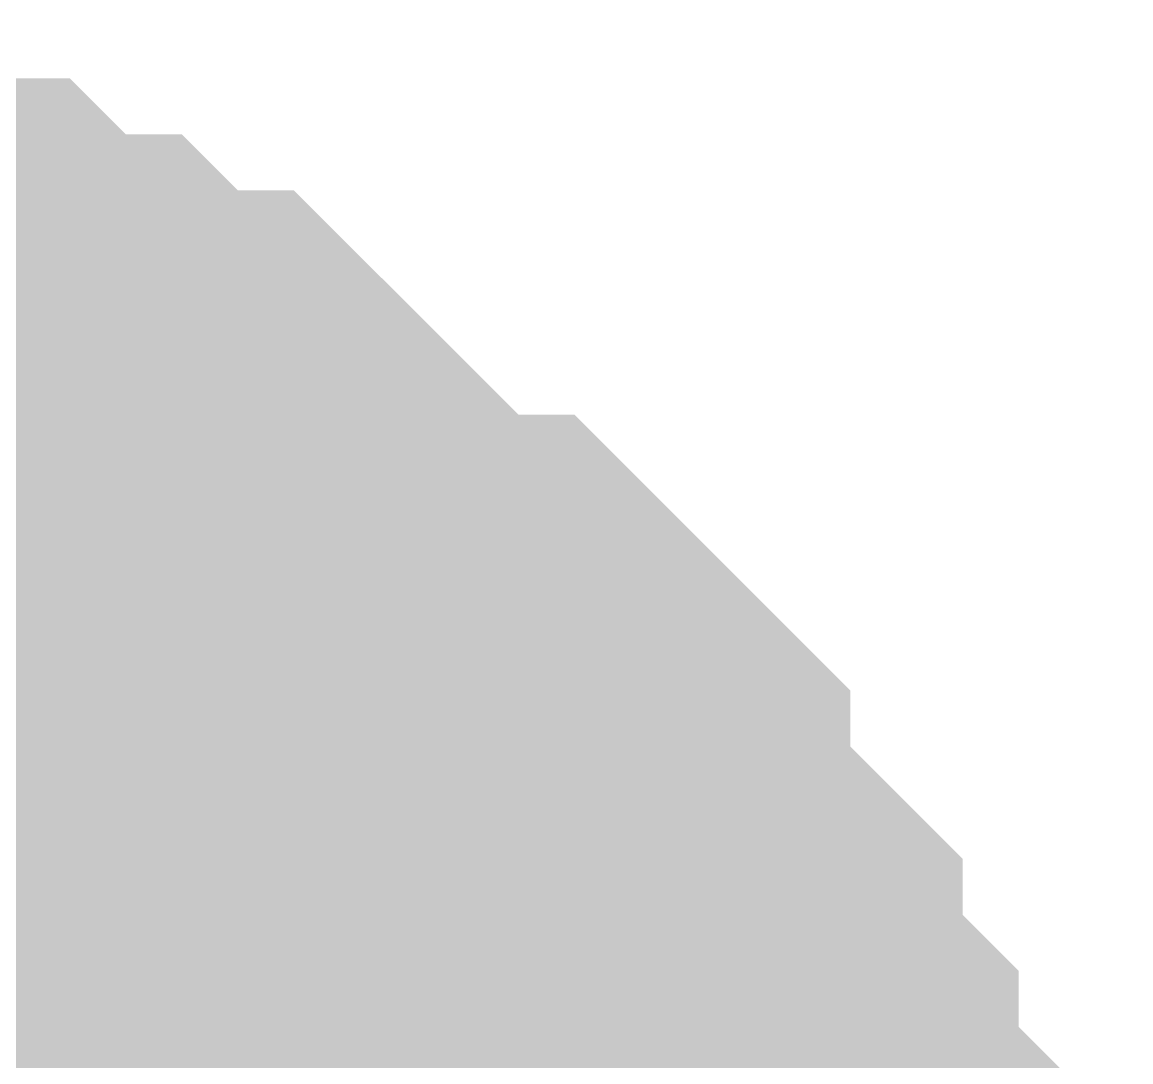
# Model space of a CAD drawing. Header units: inches. Extents: x 0 to 594, y 0 to 420.
# Drawn here: x 537.7341 to 538.1768, y 192.7347 to 193.1501 of the extents above; entities that cross this region are included whole.
import ezdxf

# ---------------------------------------------------------------- set-up
doc = ezdxf.new("R2010")
doc.units = ezdxf.units.IN
doc.layers.add('Sheet', color=255, linetype='Continuous')

msp = doc.modelspace()

# ---------------------------------------------------------------- linework, layer by layer
at = {"layer": 'Sheet'}
for points in [[(537.57896, 193.00021, 0.29972, 0.29972, 0), (537.60136, 193.00021, 0.29972, 0.29972, 0), (537.64615, 192.97782, 0.29972, 0.29972, 0), (537.66855, 192.97782, 0.29972, 0.29972, 0), (537.69095, 192.97782, 0.29972, 0.29972, 0), (537.71335, 192.95542, 0.29972, 0.29972, 0), (537.73575, 192.95542, 0.29972, 0.29972, 0), (537.75815, 192.93302, 0.29972, 0.29972, 0), (537.78054, 192.93302, 0.29972, 0.29972, 0), (537.80294, 192.91062, 0.29972, 0.29972, 0), (537.80294, 192.91062, 0.29972, 0.29972, 0), (537.82534, 192.88823, 0.29972, 0.29972, 0), (537.84774, 192.86583, 0.29972, 0.29972, 0), (537.87014, 192.84343, 0.29972, 0.29972, 0), (537.89253, 192.84343, 0.29972, 0.29972, 0), (537.91493, 192.82103, 0.29972, 0.29972, 0), (537.91493, 192.79864, 0.29972, 0.29972, 0), (537.93733, 192.77624, 0.29972, 0.29972, 0), (537.95973, 192.75384, 0.29972, 0.29972, 0), (537.95973, 192.73144, 0.29972, 0.29972, 0), (537.98213, 192.70904, 0.29972, 0.29972, 0), (537.98213, 192.68665, 0.29972, 0.29972, 0), (538.00453, 192.66425, 0.29972, 0.29972, 0), (538.00453, 192.64185, 0.29972, 0.29972, 0), (538.00453, 192.61945, 0.29972, 0.29972, 0), (538.02692, 192.59706, 0.29972, 0.29972, 0), (538.02692, 192.57466, 0.29972, 0.29972, 0)], [(537.57896, 193.00021, 0.29972, 0.29972, 0), (537.60136, 193.00021, 0.29972, 0.29972, 0), (537.64615, 192.97782, 0.29972, 0.29972, 0), (537.66855, 192.97782, 0.29972, 0.29972, 0), (537.69095, 192.97782, 0.29972, 0.29972, 0), (537.71335, 192.95542, 0.29972, 0.29972, 0), (537.73575, 192.95542, 0.29972, 0.29972, 0), (537.75815, 192.93302, 0.29972, 0.29972, 0), (537.78054, 192.93302, 0.29972, 0.29972, 0), (537.80294, 192.91062, 0.29972, 0.29972, 0), (537.80294, 192.91062, 0.29972, 0.29972, 0), (537.82534, 192.88823, 0.29972, 0.29972, 0), (537.84774, 192.86583, 0.29972, 0.29972, 0), (537.87014, 192.84343, 0.29972, 0.29972, 0), (537.89253, 192.84343, 0.29972, 0.29972, 0), (537.91493, 192.82103, 0.29972, 0.29972, 0), (537.91493, 192.79864, 0.29972, 0.29972, 0), (537.93733, 192.77624, 0.29972, 0.29972, 0), (537.95973, 192.75384, 0.29972, 0.29972, 0), (537.95973, 192.73144, 0.29972, 0.29972, 0), (537.98213, 192.70904, 0.29972, 0.29972, 0), (537.98213, 192.68665, 0.29972, 0.29972, 0), (538.00453, 192.66425, 0.29972, 0.29972, 0), (538.00453, 192.64185, 0.29972, 0.29972, 0), (538.00453, 192.61945, 0.29972, 0.29972, 0), (538.02692, 192.59706, 0.29972, 0.29972, 0), (538.02692, 192.57466, 0.29972, 0.29972, 0)], [(537.57896, 193.00021, 0.29972, 0.29972, 0), (537.60136, 193.00021, 0.29972, 0.29972, 0), (537.64615, 192.97782, 0.29972, 0.29972, 0), (537.66855, 192.97782, 0.29972, 0.29972, 0), (537.69095, 192.97782, 0.29972, 0.29972, 0), (537.71335, 192.95542, 0.29972, 0.29972, 0), (537.73575, 192.95542, 0.29972, 0.29972, 0), (537.75815, 192.93302, 0.29972, 0.29972, 0), (537.78054, 192.93302, 0.29972, 0.29972, 0), (537.80294, 192.91062, 0.29972, 0.29972, 0), (537.80294, 192.91062, 0.29972, 0.29972, 0), (537.82534, 192.88823, 0.29972, 0.29972, 0), (537.84774, 192.86583, 0.29972, 0.29972, 0), (537.87014, 192.84343, 0.29972, 0.29972, 0), (537.89253, 192.84343, 0.29972, 0.29972, 0), (537.91493, 192.82103, 0.29972, 0.29972, 0), (537.91493, 192.79864, 0.29972, 0.29972, 0), (537.93733, 192.77624, 0.29972, 0.29972, 0), (537.95973, 192.75384, 0.29972, 0.29972, 0), (537.95973, 192.73144, 0.29972, 0.29972, 0), (537.98213, 192.70904, 0.29972, 0.29972, 0), (537.98213, 192.68665, 0.29972, 0.29972, 0), (538.00453, 192.66425, 0.29972, 0.29972, 0), (538.00453, 192.64185, 0.29972, 0.29972, 0), (538.00453, 192.61945, 0.29972, 0.29972, 0), (538.02692, 192.59706, 0.29972, 0.29972, 0), (538.02692, 192.57466, 0.29972, 0.29972, 0)], [(537.57896, 193.00021, 0.29972, 0.29972, 0), (537.60136, 193.00021, 0.29972, 0.29972, 0), (537.64615, 192.97782, 0.29972, 0.29972, 0), (537.66855, 192.97782, 0.29972, 0.29972, 0), (537.69095, 192.97782, 0.29972, 0.29972, 0), (537.71335, 192.95542, 0.29972, 0.29972, 0), (537.73575, 192.95542, 0.29972, 0.29972, 0), (537.75815, 192.93302, 0.29972, 0.29972, 0), (537.78054, 192.93302, 0.29972, 0.29972, 0), (537.80294, 192.91062, 0.29972, 0.29972, 0), (537.80294, 192.91062, 0.29972, 0.29972, 0), (537.82534, 192.88823, 0.29972, 0.29972, 0), (537.84774, 192.86583, 0.29972, 0.29972, 0), (537.87014, 192.84343, 0.29972, 0.29972, 0), (537.89253, 192.84343, 0.29972, 0.29972, 0), (537.91493, 192.82103, 0.29972, 0.29972, 0), (537.91493, 192.79864, 0.29972, 0.29972, 0), (537.93733, 192.77624, 0.29972, 0.29972, 0), (537.95973, 192.75384, 0.29972, 0.29972, 0), (537.95973, 192.73144, 0.29972, 0.29972, 0), (537.98213, 192.70904, 0.29972, 0.29972, 0), (537.98213, 192.68665, 0.29972, 0.29972, 0), (538.00453, 192.66425, 0.29972, 0.29972, 0), (538.00453, 192.64185, 0.29972, 0.29972, 0), (538.00453, 192.61945, 0.29972, 0.29972, 0), (538.02692, 192.59706, 0.29972, 0.29972, 0), (538.02692, 192.57466, 0.29972, 0.29972, 0)], [(537.57896, 193.00021, 0.29972, 0.29972, 0), (537.60136, 193.00021, 0.29972, 0.29972, 0), (537.64615, 192.97782, 0.29972, 0.29972, 0), (537.66855, 192.97782, 0.29972, 0.29972, 0), (537.69095, 192.97782, 0.29972, 0.29972, 0), (537.71335, 192.95542, 0.29972, 0.29972, 0), (537.73575, 192.95542, 0.29972, 0.29972, 0), (537.75815, 192.93302, 0.29972, 0.29972, 0), (537.78054, 192.93302, 0.29972, 0.29972, 0), (537.80294, 192.91062, 0.29972, 0.29972, 0), (537.80294, 192.91062, 0.29972, 0.29972, 0), (537.82534, 192.88823, 0.29972, 0.29972, 0), (537.84774, 192.86583, 0.29972, 0.29972, 0), (537.87014, 192.84343, 0.29972, 0.29972, 0), (537.89253, 192.84343, 0.29972, 0.29972, 0), (537.91493, 192.82103, 0.29972, 0.29972, 0), (537.91493, 192.79864, 0.29972, 0.29972, 0), (537.93733, 192.77624, 0.29972, 0.29972, 0), (537.95973, 192.75384, 0.29972, 0.29972, 0), (537.95973, 192.73144, 0.29972, 0.29972, 0), (537.98213, 192.70904, 0.29972, 0.29972, 0), (537.98213, 192.68665, 0.29972, 0.29972, 0), (538.00453, 192.66425, 0.29972, 0.29972, 0), (538.00453, 192.64185, 0.29972, 0.29972, 0), (538.00453, 192.61945, 0.29972, 0.29972, 0), (538.02692, 192.59706, 0.29972, 0.29972, 0), (538.02692, 192.57466, 0.29972, 0.29972, 0)], [(537.57896, 193.00021, 0.29972, 0.29972, 0), (537.60136, 193.00021, 0.29972, 0.29972, 0), (537.64615, 192.97782, 0.29972, 0.29972, 0), (537.66855, 192.97782, 0.29972, 0.29972, 0), (537.69095, 192.97782, 0.29972, 0.29972, 0), (537.71335, 192.95542, 0.29972, 0.29972, 0), (537.73575, 192.95542, 0.29972, 0.29972, 0), (537.75815, 192.93302, 0.29972, 0.29972, 0), (537.78054, 192.93302, 0.29972, 0.29972, 0), (537.80294, 192.91062, 0.29972, 0.29972, 0), (537.80294, 192.91062, 0.29972, 0.29972, 0), (537.82534, 192.88823, 0.29972, 0.29972, 0), (537.84774, 192.86583, 0.29972, 0.29972, 0), (537.87014, 192.84343, 0.29972, 0.29972, 0), (537.89253, 192.84343, 0.29972, 0.29972, 0), (537.91493, 192.82103, 0.29972, 0.29972, 0), (537.91493, 192.79864, 0.29972, 0.29972, 0), (537.93733, 192.77624, 0.29972, 0.29972, 0), (537.95973, 192.75384, 0.29972, 0.29972, 0), (537.95973, 192.73144, 0.29972, 0.29972, 0), (537.98213, 192.70904, 0.29972, 0.29972, 0), (537.98213, 192.68665, 0.29972, 0.29972, 0), (538.00453, 192.66425, 0.29972, 0.29972, 0), (538.00453, 192.64185, 0.29972, 0.29972, 0), (538.00453, 192.61945, 0.29972, 0.29972, 0), (538.02692, 192.59706, 0.29972, 0.29972, 0), (538.02692, 192.57466, 0.29972, 0.29972, 0)], [(537.57896, 193.00021, 0.29972, 0.29972, 0), (537.60136, 193.00021, 0.29972, 0.29972, 0), (537.64615, 192.97782, 0.29972, 0.29972, 0), (537.66855, 192.97782, 0.29972, 0.29972, 0), (537.69095, 192.97782, 0.29972, 0.29972, 0), (537.71335, 192.95542, 0.29972, 0.29972, 0), (537.73575, 192.95542, 0.29972, 0.29972, 0), (537.75815, 192.93302, 0.29972, 0.29972, 0), (537.78054, 192.93302, 0.29972, 0.29972, 0), (537.80294, 192.91062, 0.29972, 0.29972, 0), (537.80294, 192.91062, 0.29972, 0.29972, 0), (537.82534, 192.88823, 0.29972, 0.29972, 0), (537.84774, 192.86583, 0.29972, 0.29972, 0), (537.87014, 192.84343, 0.29972, 0.29972, 0), (537.89253, 192.84343, 0.29972, 0.29972, 0), (537.91493, 192.82103, 0.29972, 0.29972, 0), (537.91493, 192.79864, 0.29972, 0.29972, 0), (537.93733, 192.77624, 0.29972, 0.29972, 0), (537.95973, 192.75384, 0.29972, 0.29972, 0), (537.95973, 192.73144, 0.29972, 0.29972, 0), (537.98213, 192.70904, 0.29972, 0.29972, 0), (537.98213, 192.68665, 0.29972, 0.29972, 0), (538.00453, 192.66425, 0.29972, 0.29972, 0), (538.00453, 192.64185, 0.29972, 0.29972, 0), (538.00453, 192.61945, 0.29972, 0.29972, 0), (538.02692, 192.59706, 0.29972, 0.29972, 0), (538.02692, 192.57466, 0.29972, 0.29972, 0)], [(537.57896, 193.00021, 0.29972, 0.29972, 0), (537.60136, 193.00021, 0.29972, 0.29972, 0), (537.64615, 192.97782, 0.29972, 0.29972, 0), (537.66855, 192.97782, 0.29972, 0.29972, 0), (537.69095, 192.97782, 0.29972, 0.29972, 0), (537.71335, 192.95542, 0.29972, 0.29972, 0), (537.73575, 192.95542, 0.29972, 0.29972, 0), (537.75815, 192.93302, 0.29972, 0.29972, 0), (537.78054, 192.93302, 0.29972, 0.29972, 0), (537.80294, 192.91062, 0.29972, 0.29972, 0), (537.80294, 192.91062, 0.29972, 0.29972, 0), (537.82534, 192.88823, 0.29972, 0.29972, 0), (537.84774, 192.86583, 0.29972, 0.29972, 0), (537.87014, 192.84343, 0.29972, 0.29972, 0), (537.89253, 192.84343, 0.29972, 0.29972, 0), (537.91493, 192.82103, 0.29972, 0.29972, 0), (537.91493, 192.79864, 0.29972, 0.29972, 0), (537.93733, 192.77624, 0.29972, 0.29972, 0), (537.95973, 192.75384, 0.29972, 0.29972, 0), (537.95973, 192.73144, 0.29972, 0.29972, 0), (537.98213, 192.70904, 0.29972, 0.29972, 0), (537.98213, 192.68665, 0.29972, 0.29972, 0), (538.00453, 192.66425, 0.29972, 0.29972, 0), (538.00453, 192.64185, 0.29972, 0.29972, 0), (538.00453, 192.61945, 0.29972, 0.29972, 0), (538.02692, 192.59706, 0.29972, 0.29972, 0), (538.02692, 192.57466, 0.29972, 0.29972, 0)], [(537.66855, 192.97782, 0.09906, 0.09906, 0), (537.69095, 192.97782, 0.09906, 0.09906, 0), (537.71335, 192.95542, 0.09906, 0.09906, 0), (537.73575, 192.95542, 0.09906, 0.09906, 0), (537.75815, 192.93302, 0.09906, 0.09906, 0), (537.78054, 192.93302, 0.09906, 0.09906, 0), (537.80294, 192.91062, 0.09906, 0.09906, 0), (537.80294, 192.91062, 0.09906, 0.09906, 0), (537.82534, 192.88823, 0.09906, 0.09906, 0), (537.84774, 192.86583, 0.09906, 0.09906, 0), (537.87014, 192.84343, 0.09906, 0.09906, 0), (537.89253, 192.84343, 0.09906, 0.09906, 0), (537.91493, 192.82103, 0.09906, 0.09906, 0), (537.91493, 192.79864, 0.09906, 0.09906, 0), (537.93733, 192.77624, 0.09906, 0.09906, 0), (537.95973, 192.75384, 0.09906, 0.09906, 0), (537.95973, 192.73144, 0.09906, 0.09906, 0), (537.98213, 192.70904, 0.09906, 0.09906, 0), (537.98213, 192.68665, 0.09906, 0.09906, 0), (538.00453, 192.66425, 0.09906, 0.09906, 0)], [(537.66855, 192.97782, 0.09906, 0.09906, 0), (537.69095, 192.97782, 0.09906, 0.09906, 0), (537.71335, 192.95542, 0.09906, 0.09906, 0), (537.73575, 192.95542, 0.09906, 0.09906, 0), (537.75815, 192.93302, 0.09906, 0.09906, 0), (537.78054, 192.93302, 0.09906, 0.09906, 0), (537.80294, 192.91062, 0.09906, 0.09906, 0), (537.80294, 192.91062, 0.09906, 0.09906, 0), (537.82534, 192.88823, 0.09906, 0.09906, 0), (537.84774, 192.86583, 0.09906, 0.09906, 0), (537.87014, 192.84343, 0.09906, 0.09906, 0), (537.89253, 192.84343, 0.09906, 0.09906, 0), (537.91493, 192.82103, 0.09906, 0.09906, 0), (537.91493, 192.79864, 0.09906, 0.09906, 0), (537.93733, 192.77624, 0.09906, 0.09906, 0), (537.95973, 192.75384, 0.09906, 0.09906, 0), (537.95973, 192.73144, 0.09906, 0.09906, 0), (537.98213, 192.70904, 0.09906, 0.09906, 0), (537.98213, 192.68665, 0.09906, 0.09906, 0), (538.00453, 192.66425, 0.09906, 0.09906, 0)], [(537.66855, 192.97782, 0.09906, 0.09906, 0), (537.69095, 192.97782, 0.09906, 0.09906, 0), (537.71335, 192.95542, 0.09906, 0.09906, 0), (537.73575, 192.95542, 0.09906, 0.09906, 0), (537.75815, 192.93302, 0.09906, 0.09906, 0), (537.78054, 192.93302, 0.09906, 0.09906, 0), (537.80294, 192.91062, 0.09906, 0.09906, 0), (537.80294, 192.91062, 0.09906, 0.09906, 0), (537.82534, 192.88823, 0.09906, 0.09906, 0), (537.84774, 192.86583, 0.09906, 0.09906, 0), (537.87014, 192.84343, 0.09906, 0.09906, 0), (537.89253, 192.84343, 0.09906, 0.09906, 0), (537.91493, 192.82103, 0.09906, 0.09906, 0), (537.91493, 192.79864, 0.09906, 0.09906, 0), (537.93733, 192.77624, 0.09906, 0.09906, 0), (537.95973, 192.75384, 0.09906, 0.09906, 0), (537.95973, 192.73144, 0.09906, 0.09906, 0), (537.98213, 192.70904, 0.09906, 0.09906, 0), (537.98213, 192.68665, 0.09906, 0.09906, 0), (538.00453, 192.66425, 0.09906, 0.09906, 0)], [(537.66855, 192.97782, 0.09906, 0.09906, 0), (537.69095, 192.97782, 0.09906, 0.09906, 0), (537.71335, 192.95542, 0.09906, 0.09906, 0), (537.73575, 192.95542, 0.09906, 0.09906, 0), (537.75815, 192.93302, 0.09906, 0.09906, 0), (537.78054, 192.93302, 0.09906, 0.09906, 0), (537.80294, 192.91062, 0.09906, 0.09906, 0), (537.80294, 192.91062, 0.09906, 0.09906, 0), (537.82534, 192.88823, 0.09906, 0.09906, 0), (537.84774, 192.86583, 0.09906, 0.09906, 0), (537.87014, 192.84343, 0.09906, 0.09906, 0), (537.89253, 192.84343, 0.09906, 0.09906, 0), (537.91493, 192.82103, 0.09906, 0.09906, 0), (537.91493, 192.79864, 0.09906, 0.09906, 0), (537.93733, 192.77624, 0.09906, 0.09906, 0), (537.95973, 192.75384, 0.09906, 0.09906, 0), (537.95973, 192.73144, 0.09906, 0.09906, 0), (537.98213, 192.70904, 0.09906, 0.09906, 0), (537.98213, 192.68665, 0.09906, 0.09906, 0), (538.00453, 192.66425, 0.09906, 0.09906, 0)], [(537.66855, 192.97782, 0.09906, 0.09906, 0), (537.69095, 192.97782, 0.09906, 0.09906, 0), (537.71335, 192.95542, 0.09906, 0.09906, 0), (537.73575, 192.95542, 0.09906, 0.09906, 0), (537.75815, 192.93302, 0.09906, 0.09906, 0), (537.78054, 192.93302, 0.09906, 0.09906, 0), (537.80294, 192.91062, 0.09906, 0.09906, 0), (537.80294, 192.91062, 0.09906, 0.09906, 0), (537.82534, 192.88823, 0.09906, 0.09906, 0), (537.84774, 192.86583, 0.09906, 0.09906, 0), (537.87014, 192.84343, 0.09906, 0.09906, 0), (537.89253, 192.84343, 0.09906, 0.09906, 0), (537.91493, 192.82103, 0.09906, 0.09906, 0), (537.91493, 192.79864, 0.09906, 0.09906, 0), (537.93733, 192.77624, 0.09906, 0.09906, 0), (537.95973, 192.75384, 0.09906, 0.09906, 0), (537.95973, 192.73144, 0.09906, 0.09906, 0), (537.98213, 192.70904, 0.09906, 0.09906, 0), (537.98213, 192.68665, 0.09906, 0.09906, 0), (538.00453, 192.66425, 0.09906, 0.09906, 0)], [(537.66855, 192.97782, 0.09906, 0.09906, 0), (537.69095, 192.97782, 0.09906, 0.09906, 0), (537.71335, 192.95542, 0.09906, 0.09906, 0), (537.73575, 192.95542, 0.09906, 0.09906, 0), (537.75815, 192.93302, 0.09906, 0.09906, 0), (537.78054, 192.93302, 0.09906, 0.09906, 0), (537.80294, 192.91062, 0.09906, 0.09906, 0), (537.80294, 192.91062, 0.09906, 0.09906, 0), (537.82534, 192.88823, 0.09906, 0.09906, 0), (537.84774, 192.86583, 0.09906, 0.09906, 0), (537.87014, 192.84343, 0.09906, 0.09906, 0), (537.89253, 192.84343, 0.09906, 0.09906, 0), (537.91493, 192.82103, 0.09906, 0.09906, 0), (537.91493, 192.79864, 0.09906, 0.09906, 0), (537.93733, 192.77624, 0.09906, 0.09906, 0), (537.95973, 192.75384, 0.09906, 0.09906, 0), (537.95973, 192.73144, 0.09906, 0.09906, 0), (537.98213, 192.70904, 0.09906, 0.09906, 0), (537.98213, 192.68665, 0.09906, 0.09906, 0), (538.00453, 192.66425, 0.09906, 0.09906, 0)], [(537.66855, 192.97782, 0.09906, 0.09906, 0), (537.69095, 192.97782, 0.09906, 0.09906, 0), (537.71335, 192.95542, 0.09906, 0.09906, 0), (537.73575, 192.95542, 0.09906, 0.09906, 0), (537.75815, 192.93302, 0.09906, 0.09906, 0), (537.78054, 192.93302, 0.09906, 0.09906, 0), (537.80294, 192.91062, 0.09906, 0.09906, 0), (537.80294, 192.91062, 0.09906, 0.09906, 0), (537.82534, 192.88823, 0.09906, 0.09906, 0), (537.84774, 192.86583, 0.09906, 0.09906, 0), (537.87014, 192.84343, 0.09906, 0.09906, 0), (537.89253, 192.84343, 0.09906, 0.09906, 0), (537.91493, 192.82103, 0.09906, 0.09906, 0), (537.91493, 192.79864, 0.09906, 0.09906, 0), (537.93733, 192.77624, 0.09906, 0.09906, 0), (537.95973, 192.75384, 0.09906, 0.09906, 0), (537.95973, 192.73144, 0.09906, 0.09906, 0), (537.98213, 192.70904, 0.09906, 0.09906, 0), (537.98213, 192.68665, 0.09906, 0.09906, 0), (538.00453, 192.66425, 0.09906, 0.09906, 0)], [(537.66855, 192.97782, 0.09906, 0.09906, 0), (537.69095, 192.97782, 0.09906, 0.09906, 0), (537.71335, 192.95542, 0.09906, 0.09906, 0), (537.73575, 192.95542, 0.09906, 0.09906, 0), (537.75815, 192.93302, 0.09906, 0.09906, 0), (537.78054, 192.93302, 0.09906, 0.09906, 0), (537.80294, 192.91062, 0.09906, 0.09906, 0), (537.80294, 192.91062, 0.09906, 0.09906, 0), (537.82534, 192.88823, 0.09906, 0.09906, 0), (537.84774, 192.86583, 0.09906, 0.09906, 0), (537.87014, 192.84343, 0.09906, 0.09906, 0), (537.89253, 192.84343, 0.09906, 0.09906, 0), (537.91493, 192.82103, 0.09906, 0.09906, 0), (537.91493, 192.79864, 0.09906, 0.09906, 0), (537.93733, 192.77624, 0.09906, 0.09906, 0), (537.95973, 192.75384, 0.09906, 0.09906, 0), (537.95973, 192.73144, 0.09906, 0.09906, 0), (537.98213, 192.70904, 0.09906, 0.09906, 0), (537.98213, 192.68665, 0.09906, 0.09906, 0), (538.00453, 192.66425, 0.09906, 0.09906, 0)]]:
    msp.add_lwpolyline(points, format="xyseb", dxfattribs=at)
msp.add_lwpolyline([(537.24602, 192.50001, 0.508, 0.508, 1), (537.75402, 192.50001, 0.508, 0.508, 1)], format="xyseb", close=True, dxfattribs=at)

doc.saveas('drawing.dxf')
